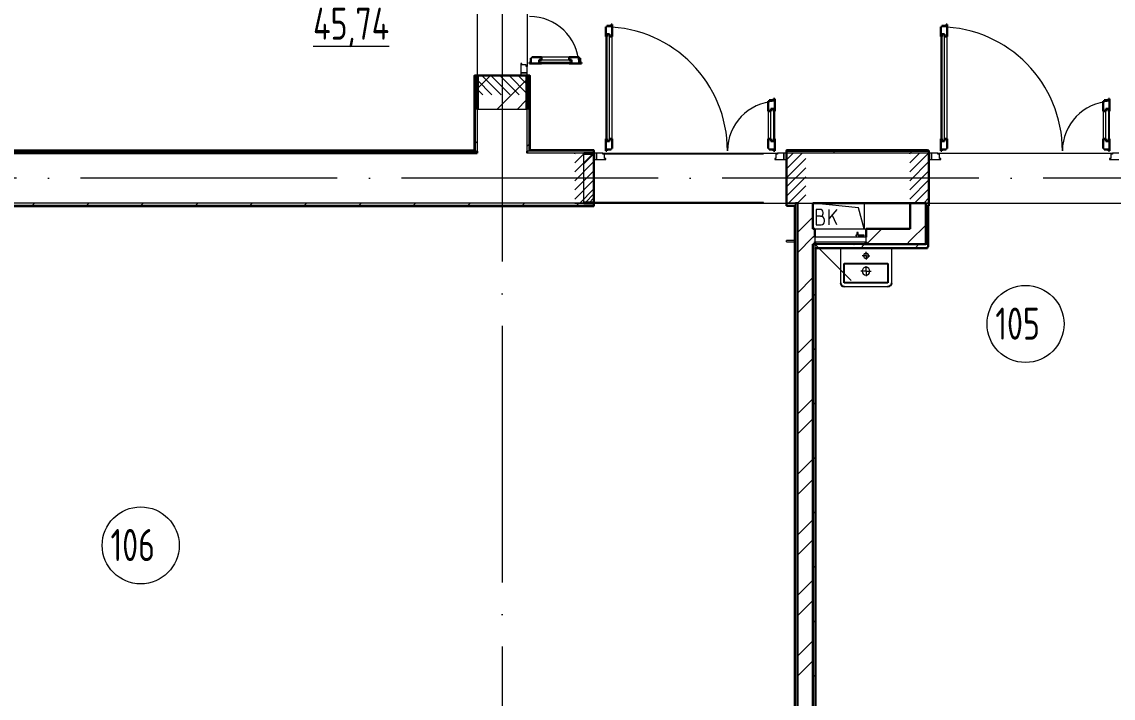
# Model space of a CAD drawing. Header units: millimetres. Extents: x -396912 to 182286, y -43638 to 41610.
# Drawn here: x -57349 to -48845, y -17129 to -11860 of the extents above; entities that cross this region are included whole.
import ezdxf

# ---------------------------------------------------------------- set-up
doc = ezdxf.new("R2010")
doc.units = ezdxf.units.MM
doc.linetypes.add('ADSK_Линия сетки', pattern=[25, 20, -2.5, 0, -2.5])
doc.linetypes.add('ADSK_Штриховая_ш2 п1_5', pattern=[4.5, 3, -1.5])
for name, color, linetype, lineweight in [('Двери', 252, 'Continuous', 9), ('Марки помещений', 252, 'Continuous', 20), ('Оборудование', 8, 'Continuous', 18), ('Ограждение', 252, 'Continuous', 9), ('Оси', 252, 'Continuous', 9), ('Перекрытие', 252, 'Continuous', 18), ('Стены внутренние', 7, 'Continuous', 18), ('Стены наружные', 7, 'Continuous', 18), ('Стены штриховка', 7, 'Continuous', 9)]:
    doc.layers.add(name, color=color, linetype=linetype, lineweight=lineweight)
doc.layers.add('Двери открывание', color=7, linetype='Continuous', lineweight=9, true_color=0xc0c0c0)
doc.layers.add('Узлы', color=7, linetype='Continuous')
doc.styles.add('GOST Common_3', font='', dxfattribs={"height": 3.5})
doc.styles.get('GOST Common_3').set_extended_font_data('GOST 2.304 type A')
pattern_1 = [(0, (-32121.8, 94), (0, 600), []), (90, (-32121.8, 94), (-600, 4e-14), [])]

# ---------------------------------------------------------------- blocks, each defined once
blk = doc.blocks.new('1 этаж')
at = {"layer": 'Двери', "lineweight": 18, "true_color": 0x636466}
h = blk.add_hatch(dxfattribs=at)
h.set_pattern_fill('FP_2', color=251, angle=-90, style=0, pattern_type=2)
h.set_pattern_definition([(315, (-59307.8, -12320.73), (35.3553, 35.3553), [])])
h.paths.add_polyline_path([(-59502.8, -13345.7), (-59112.8, -13345.7), (-59112.8, -13195.7), (-59502.8, -13195.7), (-59502.8, -13206.2)])
h.paths.add_polyline_path([(-59502.8, -11545.7), (-59502.8, -11695.7), (-59112.8, -11695.7), (-59112.8, -11545.7)])
h = blk.add_hatch(dxfattribs=at)
h.set_pattern_fill('FP_2', color=251, style=0, pattern_type=2)
h.set_pattern_definition([(45, (-57967.8, -13995.73), (-35.3553, 35.3553), [])])
h.paths.add_polyline_path([(-56942.8, -14190.7), (-56942.8, -13800.7), (-57092.8, -13800.7), (-57092.8, -14190.7), (-57082.3, -14190.7)])
h.paths.add_polyline_path([(-58742.8, -14190.7), (-58592.8, -14190.7), (-58592.8, -13800.7), (-58742.8, -13800.7)])
h = blk.add_hatch(dxfattribs=at)
h.set_pattern_fill('FP_2', color=251, style=0, pattern_type=2)
h.set_pattern_definition([(45, (-55357.803, -13995.73), (-35.3553, 35.3553), [])])
h.paths.add_polyline_path([(-54332.8, -14190.7), (-54332.8, -13800.7), (-54482.8, -13800.7), (-54482.8, -14190.7), (-54472.3, -14190.7)])
h.paths.add_polyline_path([(-56132.8, -14190.7), (-55982.8, -14190.7), (-55982.8, -13800.7), (-56132.8, -13800.7)])
at = {"layer": 'Ограждение', "true_color": 0x636466}
h = blk.add_hatch(dxfattribs=at)
h.set_pattern_fill('FP_25', color=251, style=0, pattern_type=2)
h.set_pattern_definition(pattern_1)
h.paths.add_polyline_path([(-59092.8, -13780.7), (-59087.8, -13775.7), (-59087.8, -13195.7), (-59092.8, -13195.7), (-59092.8, -13779.1)])
h = blk.add_hatch(dxfattribs=at)
h.set_pattern_fill('FP_25', color=251, style=0, pattern_type=2)
h.set_pattern_definition(pattern_1)
h.paths.add_polyline_path([(-56006, -13780.7), (-55992.8, -13780.7), (-55992.8, -13775.7), (-57092.8, -13775.7), (-57092.8, -13780.7), (-56723.6, -13780.7)])
at = {"color": 251, "lineweight": 18, "true_color": 0x636466}
for p, q in [((-56532.4, -14226.6), (-56887.8, -14190.7)), ((-56487.8, -14190.7), (-56487.8, -14390.7)), ((-56830.4, -14239), (-56860.4, -14239)), ((-56860.4, -14239), (-56860.4, -14359)), ((-56807.1, -14272.3), (-56807.1, -14262.3)), ((-56700.4, -14239), (-56760.4, -14310.5)), ((-56760.4, -14359), (-56760.4, -14239)), ((-56700.4, -14359), (-56736.4, -14281.8)), ((-56487.8, -14390.7), (-56532.4, -14226.6)), ((-56827.1, -14292.3), (-56860.4, -14292.3)), ((-56860.4, -14359), (-56823.8, -14359)), ((-56797.1, -14332.3), (-56797.1, -14322.3))]:
    blk.add_line(p, q, dxfattribs=at)
for centre, radius, start, end in [((-56830.4, -14262.3), 23.3, 0, 90), ((-56827.1, -14272.3), 20, 270, 0), ((-56827.1, -14322.3), 30, 0, 90), ((-56823.8, -14332.3), 26.7, 270, 0)]:
    blk.add_arc(centre, radius, start, end, dxfattribs=at)
at = {"layer": 'Двери', "color": 251, "lineweight": 30, "true_color": 0x636466}
for p, q in [((-58492.8, -12816.7), (-58500.8, -12816.7)), ((-58500.8, -12816.7), (-58500.8, -12892.7)), ((-58458.8, -12807.7), (-58492.8, -12807.7)), ((-58492.8, -12807.7), (-58492.8, -12816.7)), ((-58450.8, -12798.7), (-58458.8, -12798.7)), ((-58458.8, -12798.7), (-58458.8, -12807.7)), ((-58450.8, -12892.7), (-58450.8, -12798.7)), ((-55882.8, -12816.7), (-55890.8, -12816.7)), ((-55890.8, -12816.7), (-55890.8, -12892.7)), ((-55848.8, -12807.7), (-55882.8, -12807.7)), ((-55882.8, -12807.7), (-55882.8, -12816.7)), ((-55840.8, -12798.7), (-55848.8, -12798.7)), ((-55848.8, -12798.7), (-55848.8, -12807.7)), ((-55840.8, -12892.7), (-55840.8, -12798.7)), ((-58491.8, -12892.7), (-58500.8, -12892.7)), ((-58491.8, -12874.7), (-58491.8, -12892.7)), ((-58470.8, -12874.7), (-58491.8, -12874.7)), ((-58470.8, -12892.7), (-58470.8, -12874.7)), ((-58450.8, -12892.7), (-58470.8, -12892.7)), ((-55881.8, -12892.7), (-55890.8, -12892.7)), ((-55881.8, -12874.7), (-55881.8, -12892.7)), ((-55860.8, -12874.7), (-55881.8, -12874.7)), ((-55860.8, -12892.7), (-55860.8, -12874.7)), ((-55840.8, -12892.7), (-55860.8, -12892.7)), ((-59085.8, -13061.7), (-59085.8, -13095.7)), ((-59076.8, -13061.7), (-59085.8, -13061.7)), ((-59000.8, -13053.7), (-59076.8, -13053.7)), ((-59076.8, -13053.7), (-59076.8, -13061.7)), ((-59000.8, -13073.7), (-59018.8, -13073.7)), ((-59018.8, -13073.7), (-59018.8, -13094.7)), ((-59018.8, -13094.7), (-59000.8, -13094.7)), ((-59000.8, -13053.7), (-59000.8, -13073.7)), ((-59000.8, -13094.7), (-59000.8, -13103.7)), ((-58708.8, -13053.7), (-58784.8, -13053.7)), ((-58784.8, -13053.7), (-58784.8, -13073.7)), ((-58784.8, -13073.7), (-58766.8, -13073.7)), ((-58784.8, -13094.7), (-58784.8, -13103.7)), ((-58766.8, -13094.7), (-58784.8, -13094.7)), ((-58766.8, -13073.7), (-58766.8, -13094.7)), ((-58708.8, -13061.7), (-58708.8, -13053.7)), ((-58699.8, -13061.7), (-58708.8, -13061.7)), ((-58699.8, -13095.7), (-58699.8, -13061.7)), ((-59085.8, -13095.7), (-59094.8, -13095.7)), ((-59094.8, -13095.7), (-59094.8, -13103.7)), ((-59094.8, -13103.7), (-59000.8, -13103.7)), ((-58784.8, -13103.7), (-58690.8, -13103.7)), ((-58690.8, -13095.7), (-58699.8, -13095.7)), ((-58690.8, -13103.7), (-58690.8, -13095.7)), ((-57226.8, -13396.7), (-57234.8, -13396.7)), ((-57234.8, -13396.7), (-57234.8, -13472.7)), ((-57192.8, -13387.7), (-57226.8, -13387.7)), ((-57226.8, -13387.7), (-57226.8, -13396.7)), ((-57184.8, -13378.7), (-57192.8, -13378.7)), ((-57192.8, -13378.7), (-57192.8, -13387.7)), ((-57184.8, -13472.7), (-57184.8, -13378.7)), ((-54616.8, -13396.7), (-54624.8, -13396.7)), ((-54624.8, -13396.7), (-54624.8, -13472.7)), ((-54582.8, -13387.7), (-54616.8, -13387.7)), ((-54616.8, -13387.7), (-54616.8, -13396.7)), ((-54574.8, -13378.7), (-54582.8, -13378.7)), ((-54582.8, -13378.7), (-54582.8, -13387.7)), ((-54574.8, -13472.7), (-54574.8, -13378.7)), ((-57234.8, -13472.7), (-57214.8, -13472.7)), ((-57214.8, -13472.7), (-57214.8, -13454.7)), ((-57214.8, -13454.7), (-57193.8, -13454.7)), ((-57193.8, -13454.7), (-57193.8, -13472.7)), ((-57193.8, -13472.7), (-57184.8, -13472.7)), ((-54624.8, -13472.7), (-54604.8, -13472.7)), ((-54604.8, -13472.7), (-54604.8, -13454.7)), ((-54604.8, -13454.7), (-54583.8, -13454.7)), ((-54583.8, -13454.7), (-54583.8, -13472.7)), ((-54583.8, -13472.7), (-54574.8, -13472.7)), ((-58500.8, -13688.7), (-58500.8, -13782.7)), ((-58491.8, -13688.7), (-58500.8, -13688.7)), ((-58491.8, -13706.7), (-58491.8, -13688.7)), ((-58470.8, -13688.7), (-58470.8, -13706.7)), ((-58450.8, -13688.7), (-58470.8, -13688.7)), ((-58450.8, -13764.7), (-58450.8, -13688.7)), ((-57234.8, -13688.7), (-57234.8, -13764.7)), ((-57234.8, -13688.7), (-57214.8, -13688.7)), ((-57214.8, -13688.7), (-57214.8, -13706.7)), ((-57193.8, -13688.7), (-57184.8, -13688.7)), ((-57193.8, -13706.7), (-57193.8, -13688.7)), ((-57184.8, -13782.7), (-57184.8, -13688.7)), ((-55890.8, -13688.7), (-55890.8, -13782.7)), ((-55881.8, -13688.7), (-55890.8, -13688.7)), ((-55881.8, -13706.7), (-55881.8, -13688.7)), ((-55860.8, -13688.7), (-55860.8, -13706.7)), ((-55840.8, -13688.7), (-55860.8, -13688.7)), ((-55840.8, -13764.7), (-55840.8, -13688.7)), ((-54624.8, -13688.7), (-54624.8, -13764.7)), ((-54624.8, -13688.7), (-54604.8, -13688.7)), ((-54604.8, -13688.7), (-54604.8, -13706.7)), ((-54583.8, -13688.7), (-54574.8, -13688.7)), ((-54583.8, -13706.7), (-54583.8, -13688.7)), ((-54574.8, -13782.7), (-54574.8, -13688.7)), ((-58492.8, -13782.7), (-58492.8, -13773.7)), ((-58492.8, -13773.7), (-58458.8, -13773.7)), ((-58470.8, -13706.7), (-58491.8, -13706.7)), ((-58458.8, -13773.7), (-58458.8, -13764.7)), ((-58458.8, -13764.7), (-58450.8, -13764.7)), ((-57234.8, -13764.7), (-57226.8, -13764.7)), ((-57226.8, -13764.7), (-57226.8, -13773.7)), ((-57226.8, -13773.7), (-57192.8, -13773.7)), ((-57214.8, -13706.7), (-57193.8, -13706.7)), ((-57192.8, -13773.7), (-57192.8, -13782.7)), ((-55882.8, -13782.7), (-55882.8, -13773.7)), ((-55882.8, -13773.7), (-55848.8, -13773.7)), ((-55860.8, -13706.7), (-55881.8, -13706.7)), ((-55848.8, -13773.7), (-55848.8, -13764.7)), ((-55848.8, -13764.7), (-55840.8, -13764.7)), ((-54624.8, -13764.7), (-54616.8, -13764.7)), ((-54616.8, -13764.7), (-54616.8, -13773.7)), ((-54616.8, -13773.7), (-54582.8, -13773.7)), ((-54604.8, -13706.7), (-54583.8, -13706.7)), ((-54582.8, -13773.7), (-54582.8, -13782.7)), ((-58500.8, -13782.7), (-58492.8, -13782.7)), ((-57192.8, -13782.7), (-57184.8, -13782.7)), ((-55890.8, -13782.7), (-55882.8, -13782.7)), ((-54582.8, -13782.7), (-54574.8, -13782.7))]:
    blk.add_line(p, q, dxfattribs=at)
at = {"layer": 'Двери', "color": 251, "true_color": 0x636466}
for p, q in [((-58500.8, -12892.7), (-58500.8, -13688.7)), ((-58491.8, -12874.7), (-58491.8, -13706.7)), ((-58470.8, -12874.7), (-58491.8, -12874.7)), ((-58470.8, -13706.7), (-58470.8, -12874.7)), ((-58450.8, -13688.7), (-58450.8, -12892.7)), ((-55890.8, -12892.7), (-55890.8, -13688.7)), ((-55881.8, -12874.7), (-55881.8, -13706.7)), ((-55860.8, -12874.7), (-55881.8, -12874.7)), ((-55860.8, -13706.7), (-55860.8, -12874.7)), ((-55840.8, -13688.7), (-55840.8, -12892.7)), ((-59018.8, -13073.7), (-58766.8, -13073.7)), ((-59018.8, -13094.7), (-59018.8, -13073.7)), ((-58766.8, -13094.7), (-59018.8, -13094.7)), ((-58784.8, -13053.7), (-59000.8, -13053.7)), ((-58766.8, -13073.7), (-58766.8, -13094.7)), ((-59154.8, -13103.7), (-59162.8, -13103.7)), ((-59162.8, -13103.7), (-59162.8, -13175.7)), ((-59112.8, -13175.7), (-59162.8, -13175.7)), ((-59162.8, -13175.7), (-59162.8, -13195.7)), ((-59162.8, -13175.7), (-59112.8, -13175.7)), ((-59154.8, -13112.7), (-59154.8, -13103.7)), ((-59120.8, -13112.7), (-59154.8, -13112.7)), ((-59120.8, -13126.7), (-59120.8, -13112.7)), ((-59112.8, -13126.7), (-59120.8, -13126.7)), ((-59112.8, -13175.7), (-59112.8, -13126.7)), ((-59112.8, -13195.7), (-59112.8, -13175.7)), ((-59000.8, -13103.7), (-58784.8, -13103.7)), ((-59162.8, -13195.7), (-59112.8, -13195.7)), ((-57234.8, -13472.7), (-57234.8, -13688.7)), ((-57214.8, -13706.7), (-57214.8, -13454.7)), ((-57214.8, -13454.7), (-57193.8, -13454.7)), ((-57193.8, -13454.7), (-57193.8, -13706.7)), ((-57184.8, -13688.7), (-57184.8, -13472.7)), ((-54624.8, -13472.7), (-54624.8, -13688.7)), ((-54604.8, -13706.7), (-54604.8, -13454.7)), ((-54604.8, -13454.7), (-54583.8, -13454.7)), ((-54583.8, -13454.7), (-54583.8, -13706.7)), ((-54574.8, -13688.7), (-54574.8, -13472.7)), ((-58491.8, -13706.7), (-58470.8, -13706.7)), ((-57193.8, -13706.7), (-57214.8, -13706.7)), ((-55881.8, -13706.7), (-55860.8, -13706.7)), ((-54583.8, -13706.7), (-54604.8, -13706.7)), ((-58592.8, -13800.7), (-58592.8, -13850.7)), ((-58572.8, -13800.7), (-58592.8, -13800.7)), ((-58592.8, -13850.7), (-58572.8, -13850.7)), ((-58572.8, -13850.7), (-58572.8, -13800.7)), ((-58523.8, -13800.7), (-58572.8, -13800.7)), ((-58572.8, -13800.7), (-58572.8, -13850.7)), ((-58572.8, -13850.7), (-58500.8, -13850.7)), ((-58523.8, -13808.7), (-58523.8, -13800.7)), ((-58509.8, -13808.7), (-58523.8, -13808.7)), ((-58509.8, -13842.7), (-58509.8, -13808.7)), ((-58500.8, -13842.7), (-58509.8, -13842.7)), ((-58500.8, -13850.7), (-58500.8, -13842.7)), ((-57175.8, -13842.7), (-57184.8, -13842.7)), ((-57184.8, -13842.7), (-57184.8, -13850.7)), ((-57184.8, -13850.7), (-57112.8, -13850.7)), ((-57161.8, -13808.7), (-57175.8, -13808.7)), ((-57175.8, -13808.7), (-57175.8, -13842.7)), ((-57161.8, -13800.7), (-57161.8, -13808.7)), ((-57112.8, -13800.7), (-57161.8, -13800.7)), ((-57092.8, -13800.7), (-57112.8, -13800.7)), ((-57112.8, -13800.7), (-57112.8, -13850.7)), ((-57112.8, -13850.7), (-57112.8, -13800.7)), ((-57112.8, -13850.7), (-57092.8, -13850.7)), ((-57092.8, -13850.7), (-57092.8, -13800.7)), ((-55982.8, -13800.7), (-55982.8, -13850.7)), ((-55962.8, -13800.7), (-55982.8, -13800.7)), ((-55982.8, -13850.7), (-55962.8, -13850.7)), ((-55962.8, -13850.7), (-55962.8, -13800.7)), ((-55913.8, -13800.7), (-55962.8, -13800.7)), ((-55962.8, -13800.7), (-55962.8, -13850.7)), ((-55962.8, -13850.7), (-55890.8, -13850.7)), ((-55913.8, -13808.7), (-55913.8, -13800.7)), ((-55899.8, -13808.7), (-55913.8, -13808.7)), ((-55899.8, -13842.7), (-55899.8, -13808.7)), ((-55890.8, -13842.7), (-55899.8, -13842.7)), ((-55890.8, -13850.7), (-55890.8, -13842.7)), ((-54565.8, -13842.7), (-54574.8, -13842.7)), ((-54574.8, -13842.7), (-54574.8, -13850.7)), ((-54574.8, -13850.7), (-54502.8, -13850.7)), ((-54551.8, -13808.7), (-54565.8, -13808.7)), ((-54565.8, -13808.7), (-54565.8, -13842.7)), ((-54551.8, -13800.7), (-54551.8, -13808.7)), ((-54502.8, -13800.7), (-54551.8, -13800.7))]:
    blk.add_line(p, q, dxfattribs=at)
at = {"layer": 'Двери', "color": 251, "linetype": 'ADSK_Штриховая_ш2 п1_5', "true_color": 0x636466}
for p, q in [((-59112.8, -13195.7), (-59502.8, -13195.7)), ((-59502.8, -13195.7), (-59502.8, -13345.7)), ((-59112.8, -13345.7), (-59112.8, -13195.7)), ((-58592.8, -13800.7), (-58742.8, -13800.7)), ((-58592.8, -14190.7), (-58592.8, -13800.7)), ((-56942.8, -13800.7), (-57092.8, -13800.7)), ((-57092.8, -13800.7), (-57092.8, -14190.7)), ((-55982.8, -13800.7), (-56132.8, -13800.7)), ((-55982.8, -14190.7), (-55982.8, -13800.7)), ((-58742.8, -14190.7), (-58592.8, -14190.7)), ((-57092.8, -14190.7), (-56942.8, -14190.7)), ((-56132.8, -14190.7), (-55982.8, -14190.7))]:
    blk.add_line(p, q, dxfattribs=at)
at = {"layer": 'Двери открывание', "color": 251, "true_color": 0x636466}
for centre, radius, start, end in [((-59094.8, -13121.7), 386, 2.67279, 90), ((-58518.8, -13782.7), 966, 0, 88.93231), ((-55908.8, -13782.7), 966, 0, 88.93231), ((-57166.8, -13782.7), 386, 92.67279, 180), ((-54556.8, -13782.7), 386, 92.67279, 180)]:
    blk.add_arc(centre, radius, start, end, dxfattribs=at)
at = {"layer": 'Марки помещений', "color": 251, "true_color": 0x636466}
for centre in [(-55230.4, -15131.9), (-62124.5, -16857.2)]:
    blk.add_circle(centre, 300, dxfattribs=at)
at = {"layer": 'Оборудование', "color": 251, "true_color": 0x636466}
for p, q in [((-56872.8, -14455.7), (-56872.8, -14492.1)), ((-56472.8, -14455.7), (-56872.8, -14455.7)), ((-56544.1, -14440.4), (-56552.4, -14440.4)), ((-56552.4, -14440.4), (-56552.4, -14445.4)), ((-56552.4, -14445.4), (-56544.1, -14445.4)), ((-56549, -14439.8), (-56549, -14455.7)), ((-56529.7, -14439.8), (-56549, -14439.8)), ((-56545.4, -14437.9), (-56547.4, -14439.8)), ((-56545.4, -14420.4), (-56545.4, -14437.9)), ((-56533.2, -14420.4), (-56545.4, -14420.4)), ((-56533.2, -14437.9), (-56545.4, -14437.9)), ((-56488.7, -14440.4), (-56534.5, -14440.4)), ((-56534.5, -14445.4), (-56488.7, -14445.4)), ((-56533.2, -14437.9), (-56533.2, -14420.4)), ((-56531.2, -14439.8), (-56533.2, -14437.9)), ((-56529.7, -14455.7), (-56529.7, -14439.8)), ((-56488.7, -14445.4), (-56488.7, -14440.4)), ((-56472.8, -14492.1), (-56472.8, -14455.7)), ((-56872.8, -14510.7), (-56590, -14793.6)), ((-56871.9, -14493), (-56473.7, -14493)), ((-56865.8, -14493), (-56865.8, -14502.8)), ((-56864.8, -14503.7), (-56480.8, -14503.7)), ((-56853.8, -14505.3), (-56853.8, -14510.7)), ((-56853.8, -14510.7), (-56491.8, -14510.7)), ((-56569.3, -14510.7), (-56569.3, -14512.7)), ((-56569.3, -14512.7), (-56565.3, -14512.7)), ((-56504.8, -14512.7), (-56565.3, -14512.7)), ((-56504.8, -14512.7), (-56500.8, -14512.7)), ((-56500.8, -14512.7), (-56500.8, -14510.7)), ((-56491.8, -14510.7), (-56491.8, -14505.3)), ((-56479.8, -14502.8), (-56479.8, -14493))]:
    blk.add_line(p, q, dxfattribs=at)
for points, knots in [([(-56872.8, -14492.1), (-56872.8, -14492.2), (-56872.8, -14492.4), (-56872.7, -14492.6), (-56872.5, -14492.8), (-56872.4, -14492.9), (-56872.2, -14493), (-56872.1, -14493), (-56872, -14493), (-56871.9, -14493)], [-1, -1, -1, -1, -0.833333, -0.666667, -0.5, -0.333333, -0.25, -0.166667, 0, 0, 0, 0]), ([(-56865.8, -14502.8), (-56865.8, -14502.9), (-56865.8, -14503), (-56865.7, -14503.2), (-56865.6, -14503.4), (-56865.4, -14503.5), (-56865.3, -14503.6), (-56865.2, -14503.7), (-56865.1, -14503.7), (-56864.9, -14503.7), (-56864.8, -14503.7)], [-1, -1, -1, -1, -0.833333, -0.666667, -0.541667, -0.416667, -0.333333, -0.25, -0.166667, 0, 0, 0, 0]), ([(-56855.3, -14503.7), (-56855.2, -14503.7), (-56855, -14503.8), (-56854.7, -14503.8), (-56854.6, -14503.9), (-56854.4, -14504), (-56854.2, -14504.2), (-56854.1, -14504.3), (-56854, -14504.5), (-56853.9, -14504.7), (-56853.8, -14504.9), (-56853.8, -14505.1), (-56853.8, -14505.3)], [-1, -1, -1, -1, -0.833333, -0.75, -0.666667, -0.583333, -0.5, -0.416667, -0.333333, -0.25, -0.166667, 0, 0, 0, 0]), ([(-56491.8, -14505.3), (-56491.8, -14505.1), (-56491.8, -14504.9), (-56491.7, -14504.7), (-56491.6, -14504.5), (-56491.5, -14504.3), (-56491.4, -14504.2), (-56491.2, -14504), (-56491, -14503.9), (-56490.9, -14503.8), (-56490.6, -14503.8), (-56490.4, -14503.7), (-56490.3, -14503.7)], [0, 0, 0, 0, 0.166667, 0.25, 0.333333, 0.416667, 0.5, 0.583333, 0.666667, 0.75, 0.833333, 1, 1, 1, 1]), ([(-56480.8, -14503.7), (-56480.7, -14503.7), (-56480.5, -14503.7), (-56480.4, -14503.7), (-56480.3, -14503.6), (-56480.2, -14503.5), (-56480, -14503.4), (-56479.9, -14503.2), (-56479.8, -14503), (-56479.8, -14502.9), (-56479.8, -14502.8)], [0, 0, 0, 0, 0.166667, 0.25, 0.333333, 0.416667, 0.541667, 0.666667, 0.833333, 1, 1, 1, 1]), ([(-56473.7, -14493), (-56473.6, -14493), (-56473.5, -14493), (-56473.4, -14493), (-56473.2, -14492.9), (-56473.1, -14492.8), (-56472.9, -14492.6), (-56472.8, -14492.4), (-56472.8, -14492.2), (-56472.8, -14492.1)], [0, 0, 0, 0, 0.166667, 0.25, 0.333333, 0.5, 0.666667, 0.833333, 1, 1, 1, 1])]:
    blk.add_open_spline(points, degree=3, knots=knots, dxfattribs=at)
at = {"layer": 'Ограждение', "color": 251, "true_color": 0x636466}
for p, q in [((-59527.8, -13195.7), (-59522.8, -13195.7)), ((-59527.8, -13195.7), (-59527.8, -13775.7)), ((-59092.8, -13195.7), (-59087.8, -13195.7)), ((-59087.8, -13775.7), (-59087.8, -13195.7)), ((-65257.8, -13775.7), (-59527.8, -13775.7)), ((-59522.8, -13780.7), (-59527.8, -13775.7)), ((-59087.8, -13775.7), (-59092.8, -13780.7)), ((-58592.8, -13775.7), (-59087.8, -13775.7)), ((-58592.8, -13775.7), (-58592.8, -13780.7)), ((-57092.8, -13780.7), (-57092.8, -13775.7)), ((-55992.8, -13775.7), (-57092.8, -13775.7)), ((-55992.8, -13775.7), (-55992.8, -13780.7)), ((-64014.8, -14215.7), (-58592.8, -14215.7)), ((-58592.8, -14210.7), (-58592.8, -14215.7)), ((-55982.8, -14510.7), (-55982.8, -14210.7)), ((-57092.8, -14490.7), (-57092.8, -14480.7)), ((-57027.8, -14480.7), (-57092.8, -14480.7)), ((-57092.8, -14490.7), (-57032.8, -14490.7)), ((-57027.8, -14485.7), (-57032.8, -14490.7)), ((-57032.8, -14490.7), (-57032.8, -19960.8)), ((-55982.8, -14510.7), (-55987.8, -14510.7)), ((-56867.8, -14775.7), (-56862.8, -14775.7)), ((-56862.8, -19960.8), (-56862.8, -14775.7))]:
    blk.add_line(p, q, dxfattribs=at)
at = {"layer": 'Оси', "color": 251, "linetype": 'ADSK_Линия сетки', "ltscale": 100, "true_color": 0x636466}
for p, q in [((-59307.8, -2645.7), (-59307.8, -33771.9)), ((4409.5, -13995.7), (-72530.1, -13995.7))]:
    blk.add_line(p, q, dxfattribs=at)
at = {"layer": 'Перекрытие', "color": 251, "ltscale": 100, "true_color": 0x636466}
for p, q in [((-58523.8, -13800.7), (-57161.8, -13800.7)), ((-56487.8, -14190.7), (-56487.8, -14390.7))]:
    blk.add_line(p, q, dxfattribs=at)
at = {"layer": 'Стены внутренние', "color": 251, "true_color": 0x636466}
for p, q in [((-59502.8, -10670.7), (-59502.8, -13785.7)), ((-59112.8, -11764.7), (-59112.8, -13126.7)), ((-59117.8, -13460.7), (-59497.8, -13460.7)), ((-59112.8, -13785.7), (-59112.8, -13460.7)), ((-58672.8, -13800.7), (-59112.8, -13800.7)), ((-58672.8, -14185.7), (-58672.8, -13805.7)), ((-57272.8, -13805.7), (-57272.8, -13800.7)), ((-55982.8, -13800.7), (-57092.8, -13800.7)), ((-55913.8, -13800.7), (-54551.8, -13800.7)), ((-58592.8, -14190.7), (-57022.8, -14190.7)), ((-57272.8, -14190.7), (-57272.8, -14185.7)), ((-57007.8, -14190.7), (-56887.8, -14190.7)), ((-55982.8, -14190.7), (-54482.8, -14190.7))]:
    blk.add_line(p, q, dxfattribs=at)
at = {"layer": 'Стены внутренние', "color": 251, "lineweight": 30, "true_color": 0x636466}
for p, q in [((-59497.8, -13460.7), (-59502.8, -13460.7)), ((-59112.8, -13460.7), (-59117.8, -13460.7)), ((-59502.8, -13785.7), (-59502.8, -13800.7)), ((-59112.8, -13800.7), (-59112.8, -13785.7)), ((-58672.8, -13805.7), (-58672.8, -13800.7)), ((-57092.8, -13800.7), (-57092.8, -14190.7)), ((-55982.8, -14190.7), (-55982.8, -13800.7)), ((-58672.8, -14190.7), (-58672.8, -14185.7)), ((-57022.8, -14190.7), (-57007.8, -14190.7)), ((-56887.8, -14190.7), (-56127.8, -14190.7))]:
    blk.add_line(p, q, dxfattribs=at)
at = {"layer": 'Стены наружные', "color": 251, "lineweight": 30, "true_color": 0x636466}
for p, q in [((-59502.8, -13195.7), (-59522.8, -13195.7)), ((-59522.8, -13195.7), (-59522.8, -13780.7)), ((-59502.8, -13460.7), (-59502.8, -13195.7)), ((-59117.8, -13195.7), (-59497.8, -13195.7)), ((-59497.8, -13195.7), (-59497.8, -13460.7)), ((-59117.8, -13460.7), (-59117.8, -13195.7)), ((-59092.8, -13195.7), (-59112.8, -13195.7)), ((-59112.8, -13195.7), (-59112.8, -13460.7)), ((-59092.8, -13780.7), (-59092.8, -13195.7)), ((-65357.8, -13800.7), (-59502.8, -13800.7)), ((-59517.8, -13785.7), (-65277.8, -13785.7)), ((-59522.8, -13780.7), (-65272.8, -13780.7)), ((-59517.8, -13780.7), (-59517.8, -13785.7)), ((-59097.8, -13785.7), (-59097.8, -13780.7)), ((-58592.8, -13780.7), (-59092.8, -13780.7)), ((-58672.8, -13800.7), (-58592.8, -13800.7)), ((-58592.8, -13805.7), (-58672.8, -13805.7)), ((-58592.8, -13800.7), (-58592.8, -13780.7)), ((-58592.8, -14185.7), (-58592.8, -13805.7)), ((-55982.8, -13780.7), (-57092.8, -13780.7)), ((-57092.8, -13780.7), (-57092.8, -13800.7)), ((-55982.8, -13800.7), (-55982.8, -13780.7)), ((-58672.8, -14185.7), (-58592.8, -14185.7)), ((-58592.8, -14190.7), (-58672.8, -14190.7)), ((-58592.8, -14210.7), (-58592.8, -14190.7)), ((-57092.8, -14190.7), (-57092.8, -14210.7)), ((-57007.8, -14190.7), (-57022.8, -14190.7)), ((-57007.8, -14190.7), (-57007.8, -19970.7)), ((-56887.8, -14390.7), (-56887.8, -14190.7)), ((-56127.8, -14190.7), (-56127.8, -14390.7)), ((-56007.8, -14190.7), (-56127.8, -14190.7)), ((-56007.8, -14510.7), (-56007.8, -14190.7)), ((-55982.8, -14210.7), (-55982.8, -14190.7)), ((-64014.8, -14210.7), (-58592.8, -14210.7)), ((-57092.8, -14210.7), (-57027.8, -14210.7)), ((-57027.8, -14205.7), (-57022.8, -14205.7)), ((-57027.8, -14210.7), (-57027.8, -19960.7)), ((-55992.8, -14205.7), (-55992.8, -14210.7)), ((-55987.8, -14210.7), (-55982.8, -14210.7)), ((-55987.8, -14530.7), (-55987.8, -14210.7)), ((-56872.8, -14390.7), (-56887.8, -14390.7)), ((-56872.8, -14455.7), (-56872.8, -14390.7)), ((-56127.8, -14390.7), (-56472.8, -14390.7)), ((-56472.8, -14390.7), (-56472.8, -14455.7)), ((-56887.8, -19970.7), (-56887.8, -14510.7)), ((-56853.8, -14510.7), (-56887.8, -14510.7)), ((-56872.8, -14510.7), (-56872.8, -14492.4)), ((-56867.8, -19960.7), (-56867.8, -14540.7)), ((-56867.8, -14540.7), (-55992.8, -14540.7)), ((-56007.8, -14510.7), (-56491.8, -14510.7)), ((-56472.8, -14492.4), (-56472.8, -14510.7)), ((-55992.8, -14530.7), (-55987.8, -14530.7)), ((-55992.8, -14540.7), (-55992.8, -14530.7))]:
    blk.add_line(p, q, dxfattribs=at)
at = {"layer": 'Стены наружные', "color": 251, "linetype": 'Continuous', "lineweight": 9, "true_color": 0x636466}
for p, q in [((-59522.8, -13235.6), (-59517.8, -13230.6)), ((-59497.8, -13295.2), (-59398.3, -13195.7)), ((-59349, -13460.7), (-59117.8, -13229.5)), ((-59097.8, -13234.8), (-59092.8, -13229.8)), ((-59522.8, -13306.3), (-59517.8, -13301.3)), ((-59517.8, -13301.3), (-59502.8, -13286.3)), ((-59112.8, -13320.5), (-59097.8, -13305.5)), ((-59097.8, -13305.5), (-59092.8, -13300.5)), ((-59522.8, -13377), (-59517.8, -13372)), ((-59191.8, -13460.7), (-59117.8, -13386.7)), ((-59097.8, -13376.2), (-59092.8, -13371.2)), ((-59522.8, -13447.7), (-59517.8, -13442.7)), ((-59522.8, -13518.4), (-59517.8, -13513.4)), ((-59097.8, -13446.9), (-59092.8, -13441.9)), ((-59097.8, -13517.7), (-59092.8, -13512.7)), ((-59522.8, -13589.1), (-59517.8, -13584.1)), ((-59097.8, -13588.4), (-59092.8, -13583.4)), ((-59522.8, -13659.8), (-59517.8, -13654.8)), ((-59097.8, -13659.1), (-59092.8, -13654.1)), ((-59522.8, -13730.5), (-59517.8, -13725.5)), ((-59517.8, -13725.5), (-59502.8, -13710.5)), ((-59112.8, -13744.8), (-59097.8, -13729.8)), ((-59097.8, -13729.8), (-59092.8, -13724.8)), ((-63042.8, -13785.7), (-63037.8, -13780.7)), ((-62972.1, -13785.7), (-62967.1, -13780.7)), ((-62901.4, -13785.7), (-62896.4, -13780.7)), ((-62830.7, -13785.7), (-62825.7, -13780.7)), ((-62760, -13785.7), (-62755, -13780.7)), ((-62721.8, -13800.7), (-62721.8, -13785.7)), ((-62689.3, -13785.7), (-62684.3, -13780.7)), ((-62618.6, -13785.7), (-62613.6, -13780.7)), ((-62547.9, -13785.7), (-62542.9, -13780.7)), ((-62477.1, -13785.7), (-62472.1, -13780.7)), ((-62406.4, -13785.7), (-62401.4, -13780.7)), ((-62335.7, -13785.7), (-62330.7, -13780.7)), ((-62265, -13785.7), (-62260, -13780.7)), ((-62194.3, -13785.7), (-62189.3, -13780.7)), ((-62123.6, -13785.7), (-62118.6, -13780.7)), ((-62121.8, -13800.7), (-62121.8, -13785.7)), ((-62052.9, -13785.7), (-62047.9, -13780.7)), ((-61982.2, -13785.7), (-61977.2, -13780.7)), ((-61911.5, -13785.7), (-61906.5, -13780.7)), ((-61840.7, -13785.7), (-61835.7, -13780.7)), ((-61770, -13785.7), (-61765, -13780.7)), ((-61699.3, -13785.7), (-61694.3, -13780.7)), ((-61628.6, -13785.7), (-61623.6, -13780.7)), ((-61557.9, -13785.7), (-61552.9, -13780.7)), ((-61521.8, -13800.7), (-61521.8, -13785.7)), ((-61487.2, -13785.7), (-61482.2, -13780.7)), ((-61416.5, -13785.7), (-61411.5, -13780.7)), ((-61345.8, -13785.7), (-61340.8, -13780.7)), ((-61275.1, -13785.7), (-61270.1, -13780.7)), ((-61204.4, -13785.7), (-61199.4, -13780.7)), ((-61133.6, -13785.7), (-61128.6, -13780.7)), ((-61062.9, -13785.7), (-61057.9, -13780.7)), ((-60992.2, -13785.7), (-60987.2, -13780.7)), ((-60921.8, -13800.7), (-60921.8, -13785.7)), ((-60921.5, -13785.7), (-60916.5, -13780.7)), ((-60850.8, -13785.7), (-60845.8, -13780.7)), ((-60780.1, -13785.7), (-60775.1, -13780.7)), ((-60709.4, -13785.7), (-60704.4, -13780.7)), ((-60638.7, -13785.7), (-60633.7, -13780.7)), ((-60568, -13785.7), (-60563, -13780.7)), ((-60497.2, -13785.7), (-60492.2, -13780.7)), ((-60426.5, -13785.7), (-60421.5, -13780.7)), ((-60355.8, -13785.7), (-60350.8, -13780.7)), ((-60321.8, -13800.7), (-60321.8, -13785.7)), ((-60285.1, -13785.7), (-60280.1, -13780.7)), ((-60214.4, -13785.7), (-60209.4, -13780.7)), ((-60143.7, -13785.7), (-60138.7, -13780.7)), ((-60073, -13785.7), (-60068, -13780.7)), ((-60002.3, -13785.7), (-59997.3, -13780.7)), ((-59931.6, -13785.7), (-59926.6, -13780.7)), ((-59860.8, -13785.7), (-59855.8, -13780.7)), ((-59790.1, -13785.7), (-59785.1, -13780.7)), ((-59721.8, -13800.7), (-59721.8, -13785.7)), ((-59719.4, -13785.7), (-59714.4, -13780.7)), ((-59648.7, -13785.7), (-59643.7, -13780.7)), ((-59578, -13785.7), (-59573, -13780.7)), ((-59083, -13785.7), (-59078, -13780.7)), ((-59012.3, -13785.7), (-59007.3, -13780.7)), ((-58941.6, -13785.7), (-58936.6, -13780.7)), ((-58870.9, -13785.7), (-58865.9, -13780.7)), ((-58800.2, -13785.7), (-58795.2, -13780.7)), ((-58729.5, -13785.7), (-58724.5, -13780.7)), ((-58672.8, -13884.6), (-58593.9, -13805.7)), ((-58658.8, -13785.7), (-58653.8, -13780.7)), ((-57032.4, -13785.7), (-57027.4, -13780.7)), ((-56961.7, -13785.7), (-56956.7, -13780.7)), ((-56891, -13785.7), (-56886, -13780.7)), ((-56820.3, -13785.7), (-56815.3, -13780.7)), ((-56749.6, -13785.7), (-56744.6, -13780.7)), ((-56721.8, -13800.7), (-56721.8, -13785.7)), ((-56678.9, -13785.7), (-56673.9, -13780.7)), ((-56608.2, -13785.7), (-56603.2, -13780.7)), ((-56537.4, -13785.7), (-56532.4, -13780.7)), ((-56466.7, -13785.7), (-56461.7, -13780.7)), ((-56396, -13785.7), (-56391, -13780.7)), ((-56325.3, -13785.7), (-56320.3, -13780.7)), ((-56254.6, -13785.7), (-56249.6, -13780.7)), ((-56183.9, -13785.7), (-56178.9, -13780.7)), ((-56121.8, -13800.7), (-56121.8, -13785.7)), ((-56113.2, -13785.7), (-56108.2, -13780.7)), ((-56042.5, -13785.7), (-56037.5, -13780.7)), ((-62967.9, -14205.7), (-62952.9, -14190.7)), ((-62543.6, -14205.7), (-62528.6, -14190.7)), ((-62119.3, -14205.7), (-62104.3, -14190.7)), ((-61695.1, -14205.7), (-61680.1, -14190.7)), ((-61270.8, -14205.7), (-61255.8, -14190.7)), ((-60846.5, -14205.7), (-60831.5, -14190.7)), ((-60422.3, -14205.7), (-60407.3, -14190.7)), ((-59998, -14205.7), (-59983, -14190.7)), ((-59573.7, -14205.7), (-59558.7, -14190.7)), ((-59149.5, -14205.7), (-59134.5, -14190.7)), ((-58725.2, -14205.7), (-58710.2, -14190.7)), ((-58659.6, -14185.7), (-58592.8, -14118.9)), ((-57028.2, -14205.7), (-57022.8, -14200.4)), ((-63043.6, -14210.7), (-63038.6, -14205.7)), ((-62972.9, -14210.7), (-62967.9, -14205.7)), ((-62902.1, -14210.7), (-62897.1, -14205.7)), ((-62831.4, -14210.7), (-62826.4, -14205.7)), ((-62760.7, -14210.7), (-62755.7, -14205.7)), ((-62690, -14210.7), (-62685, -14205.7)), ((-62619.3, -14210.7), (-62614.3, -14205.7)), ((-62548.6, -14210.7), (-62543.6, -14205.7)), ((-62477.9, -14210.7), (-62472.9, -14205.7)), ((-62407.2, -14210.7), (-62402.2, -14205.7)), ((-62336.5, -14210.7), (-62331.5, -14205.7)), ((-62265.7, -14210.7), (-62260.7, -14205.7)), ((-62195, -14210.7), (-62190, -14205.7)), ((-62124.3, -14210.7), (-62119.3, -14205.7)), ((-62053.6, -14210.7), (-62048.6, -14205.7)), ((-61982.9, -14210.7), (-61977.9, -14205.7)), ((-61912.2, -14210.7), (-61907.2, -14205.7)), ((-61841.5, -14210.7), (-61836.5, -14205.7)), ((-61770.8, -14210.7), (-61765.8, -14205.7)), ((-61700.1, -14210.7), (-61695.1, -14205.7)), ((-61629.4, -14210.7), (-61624.4, -14205.7)), ((-61558.6, -14210.7), (-61553.6, -14205.7)), ((-61487.9, -14210.7), (-61482.9, -14205.7)), ((-61417.2, -14210.7), (-61412.2, -14205.7)), ((-61346.5, -14210.7), (-61341.5, -14205.7)), ((-61275.8, -14210.7), (-61270.8, -14205.7)), ((-61205.1, -14210.7), (-61200.1, -14205.7)), ((-61134.4, -14210.7), (-61129.4, -14205.7)), ((-61063.7, -14210.7), (-61058.7, -14205.7)), ((-60993, -14210.7), (-60988, -14205.7)), ((-60922.2, -14210.7), (-60917.2, -14205.7)), ((-60851.5, -14210.7), (-60846.5, -14205.7)), ((-60780.8, -14210.7), (-60775.8, -14205.7)), ((-60710.1, -14210.7), (-60705.1, -14205.7)), ((-60639.4, -14210.7), (-60634.4, -14205.7)), ((-60568.7, -14210.7), (-60563.7, -14205.7)), ((-60498, -14210.7), (-60493, -14205.7)), ((-60427.3, -14210.7), (-60422.3, -14205.7)), ((-60356.6, -14210.7), (-60351.6, -14205.7)), ((-60285.8, -14210.7), (-60280.8, -14205.7)), ((-60215.1, -14210.7), (-60210.1, -14205.7)), ((-60144.4, -14210.7), (-60139.4, -14205.7)), ((-60073.7, -14210.7), (-60068.7, -14205.7)), ((-60003, -14210.7), (-59998, -14205.7)), ((-59932.3, -14210.7), (-59927.3, -14205.7)), ((-59861.6, -14210.7), (-59856.6, -14205.7)), ((-59790.9, -14210.7), (-59785.9, -14205.7)), ((-59720.2, -14210.7), (-59715.2, -14205.7)), ((-59649.5, -14210.7), (-59644.5, -14205.7)), ((-59578.7, -14210.7), (-59573.7, -14205.7)), ((-59508, -14210.7), (-59503, -14205.7)), ((-59437.3, -14210.7), (-59432.3, -14205.7)), ((-59366.6, -14210.7), (-59361.6, -14205.7)), ((-59295.9, -14210.7), (-59290.9, -14205.7)), ((-59225.2, -14210.7), (-59220.2, -14205.7)), ((-59154.5, -14210.7), (-59149.5, -14205.7)), ((-59083.8, -14210.7), (-59078.8, -14205.7)), ((-59013.1, -14210.7), (-59008.1, -14205.7)), ((-58942.3, -14210.7), (-58937.3, -14205.7)), ((-58871.6, -14210.7), (-58866.6, -14205.7)), ((-58800.9, -14210.7), (-58795.9, -14205.7)), ((-58730.2, -14210.7), (-58725.2, -14205.7)), ((-58659.5, -14210.7), (-58654.5, -14205.7)), ((-57033.2, -14210.7), (-57028.2, -14205.7)), ((-57027.8, -14276.1), (-57022.8, -14271.1)), ((-55992.8, -14231), (-55987.8, -14226)), ((-57027.8, -14346.8), (-57022.8, -14341.8)), ((-57007.8, -14419.8), (-56887.8, -14299.8)), ((-56127.8, -14482.7), (-56007.8, -14362.7)), ((-55992.8, -14301.7), (-55987.8, -14296.7)), ((-55992.8, -14372.5), (-55987.8, -14367.5)), ((-57027.8, -14417.5), (-57022.8, -14412.5)), ((-56887.8, -14456.9), (-56872.8, -14441.9)), ((-56470.1, -14510.7), (-56350.1, -14390.7)), ((-56007.8, -14458.2), (-55992.8, -14443.2)), ((-55992.8, -14443.2), (-55987.8, -14438.2)), ((-57027.8, -14488.2), (-57022.8, -14483.2)), ((-57007.8, -14576.9), (-56887.8, -14456.9)), ((-56872.8, -14545.4), (-56868.2, -14540.7)), ((-56514.6, -14540.7), (-56484.6, -14510.7)), ((-56155.8, -14510.7), (-56127.8, -14482.7)), ((-56090.4, -14540.7), (-56060.4, -14510.7)), ((-55992.8, -14513.9), (-55987.8, -14508.9)), ((-57027.8, -14558.9), (-57022.8, -14553.9)), ((-57027.8, -14629.6), (-57022.8, -14624.6)), ((-56872.8, -14616.1), (-56867.8, -14611.1)), ((-57027.8, -14700.4), (-57022.8, -14695.4)), ((-56872.8, -14686.8), (-56867.8, -14681.8)), ((-57027.8, -14771.1), (-57022.8, -14766.1)), ((-57007.8, -14891.2), (-56887.8, -14771.2)), ((-56872.8, -14757.5), (-56867.8, -14752.5)), ((-57027.8, -14841.8), (-57022.8, -14836.8)), ((-56872.8, -14828.2), (-56867.8, -14823.2)), ((-57027.8, -14912.5), (-57022.8, -14907.5)), ((-57007.8, -15048.4), (-56887.8, -14928.4)), ((-56887.8, -14913.9), (-56872.8, -14898.9)), ((-56872.8, -14898.9), (-56867.8, -14893.9)), ((-56872.8, -14969.6), (-56867.8, -14964.6)), ((-57027.8, -14983.2), (-57022.8, -14978.2)), ((-57027.8, -15053.9), (-57022.8, -15048.9)), ((-56872.8, -15040.3), (-56867.8, -15035.3)), ((-57027.8, -15124.6), (-57022.8, -15119.6)), ((-56872.8, -15111), (-56867.8, -15106)), ((-57027.8, -15195.3), (-57022.8, -15190.3)), ((-56872.8, -15181.7), (-56867.8, -15176.7)), ((-57027.8, -15266), (-57022.8, -15261)), ((-57007.8, -15362.7), (-56887.8, -15242.7)), ((-56872.8, -15252.5), (-56867.8, -15247.5)), ((-57027.8, -15336.7), (-57022.8, -15331.7)), ((-56887.8, -15338.2), (-56872.8, -15323.2)), ((-56872.8, -15323.2), (-56867.8, -15318.2)), ((-56872.8, -15393.9), (-56867.8, -15388.9)), ((-57027.8, -15407.5), (-57022.8, -15402.5)), ((-57027.8, -15478.2), (-57022.8, -15473.2)), ((-57007.8, -15519.9), (-56887.8, -15399.9)), ((-56872.8, -15464.6), (-56867.8, -15459.6)), ((-57027.8, -15548.9), (-57022.8, -15543.9)), ((-56872.8, -15535.3), (-56867.8, -15530.3)), ((-57027.8, -15619.6), (-57022.8, -15614.6)), ((-56872.8, -15606), (-56867.8, -15601)), ((-57027.8, -15690.3), (-57022.8, -15685.3)), ((-57007.8, -15834.2), (-56887.8, -15714.2)), ((-56872.8, -15676.7), (-56867.8, -15671.7)), ((-57027.8, -15761), (-57022.8, -15756)), ((-56887.8, -15762.4), (-56872.8, -15747.4)), ((-56872.8, -15747.4), (-56867.8, -15742.4)), ((-56872.8, -15818.1), (-56867.8, -15813.1)), ((-57027.8, -15831.7), (-57022.8, -15826.7)), ((-57027.8, -15902.4), (-57022.8, -15897.4)), ((-57007.8, -15991.3), (-56887.8, -15871.3)), ((-56872.8, -15888.9), (-56867.8, -15883.9)), ((-57027.8, -15973.1), (-57022.8, -15968.1)), ((-56872.8, -15959.6), (-56867.8, -15954.6)), ((-57027.8, -16043.9), (-57022.8, -16038.9)), ((-56872.8, -16030.3), (-56867.8, -16025.3)), ((-57027.8, -16114.6), (-57022.8, -16109.6)), ((-56872.8, -16101), (-56867.8, -16096)), ((-57027.8, -16185.3), (-57022.8, -16180.3)), ((-57007.8, -16305.6), (-56887.8, -16185.6)), ((-56887.8, -16186.7), (-56872.8, -16171.7)), ((-56872.8, -16171.7), (-56867.8, -16166.7)), ((-56872.8, -16242.4), (-56867.8, -16237.4)), ((-57027.8, -16256), (-57022.8, -16251)), ((-57027.8, -16326.7), (-57022.8, -16321.7)), ((-56872.8, -16313.1), (-56867.8, -16308.1)), ((-57027.8, -16397.4), (-57022.8, -16392.4)), ((-57007.8, -16462.8), (-56887.8, -16342.8)), ((-56872.8, -16383.8), (-56867.8, -16378.8)), ((-57027.8, -16468.1), (-57022.8, -16463.1)), ((-56872.8, -16454.5), (-56867.8, -16449.5)), ((-57027.8, -16538.8), (-57022.8, -16533.8)), ((-56872.8, -16525.2), (-56867.8, -16520.2)), ((-57027.8, -16609.5), (-57022.8, -16604.5)), ((-57007.8, -16777.1), (-56887.8, -16657.1)), ((-56887.8, -16611), (-56872.8, -16596)), ((-56872.8, -16596), (-56867.8, -16591)), ((-56872.8, -16666.7), (-56867.8, -16661.7)), ((-57027.8, -16680.2), (-57022.8, -16675.2)), ((-57027.8, -16751), (-57022.8, -16746)), ((-56872.8, -16737.4), (-56867.8, -16732.4)), ((-57027.8, -16821.7), (-57022.8, -16816.7)), ((-57007.8, -16934.3), (-56887.8, -16814.3)), ((-56872.8, -16808.1), (-56867.8, -16803.1)), ((-57027.8, -16892.4), (-57022.8, -16887.4)), ((-56872.8, -16878.8), (-56867.8, -16873.8)), ((-57027.8, -16963.1), (-57022.8, -16958.1)), ((-56872.8, -16949.5), (-56867.8, -16944.5)), ((-57027.8, -17033.8), (-57022.8, -17028.8)), ((-56887.8, -17035.2), (-56872.8, -17020.2)), ((-56872.8, -17020.2), (-56867.8, -17015.2)), ((-56872.8, -17090.9), (-56867.8, -17085.9)), ((-57027.8, -17104.5), (-57022.8, -17099.5)), ((-57027.8, -17175.2), (-57022.8, -17170.2)), ((-57007.8, -17248.6), (-56887.8, -17128.6)), ((-56872.8, -17161.6), (-56867.8, -17156.6)), ((-57027.8, -17245.9), (-57022.8, -17240.9)), ((-56872.8, -17232.4), (-56867.8, -17227.4)), ((-57027.8, -17316.6), (-57022.8, -17311.6)), ((-57007.8, -17405.7), (-56887.8, -17285.7)), ((-56872.8, -17303.1), (-56867.8, -17298.1)), ((-57027.8, -17387.4), (-57022.8, -17382.4)), ((-56872.8, -17373.8), (-56867.8, -17368.8)), ((-57027.8, -17458.1), (-57022.8, -17453.1)), ((-56887.8, -17459.5), (-56872.8, -17444.5)), ((-56872.8, -17444.5), (-56867.8, -17439.5)), ((-56872.8, -17515.2), (-56867.8, -17510.2)), ((-57027.8, -17528.8), (-57022.8, -17523.8)), ((-57027.8, -17599.5), (-57022.8, -17594.5)), ((-57007.8, -17720), (-56887.8, -17600)), ((-56872.8, -17585.9), (-56867.8, -17580.9)), ((-57027.8, -17670.2), (-57022.8, -17665.2)), ((-56872.8, -17656.6), (-56867.8, -17651.6)), ((-57027.8, -17740.9), (-57022.8, -17735.9)), ((-57007.8, -17877.2), (-56887.8, -17757.2)), ((-56872.8, -17727.3), (-56867.8, -17722.3)), ((-57027.8, -17811.6), (-57022.8, -17806.6)), ((-56872.8, -17798), (-56867.8, -17793)), ((-57027.8, -17882.3), (-57022.8, -17877.3)), ((-56887.8, -17883.8), (-56872.8, -17868.8)), ((-56872.8, -17868.8), (-56867.8, -17863.8)), ((-56872.8, -17939.5), (-56867.8, -17934.5)), ((-57027.8, -17953), (-57022.8, -17948)), ((-57027.8, -18023.8), (-57022.8, -18018.8)), ((-56872.8, -18010.2), (-56867.8, -18005.2))]:
    blk.add_line(p, q, dxfattribs=at)
at = {"layer": 'Стены наружные', "color": 251, "true_color": 0x636466}
for p, q in [((-58523.8, -13805.7), (-57272.8, -13805.7)), ((-58672.8, -14190.7), (-64014.8, -14190.7)), ((-57272.8, -14185.7), (-58592.8, -14185.7)), ((-55982.8, -14190.7), (-56007.8, -14190.7)), ((-56872.8, -14390.7), (-56472.8, -14390.7))]:
    blk.add_line(p, q, dxfattribs=at)
at = {"layer": 'Стены штриховка', "color": 251, "true_color": 0x636466}
for p, q in [((-59517.8, -13195.7), (-59517.8, -13780.7)), ((-59097.8, -13780.7), (-59097.8, -13195.7)), ((-59517.8, -13785.7), (-59502.8, -13785.7)), ((-58592.8, -13785.7), (-59112.8, -13785.7)), ((-57092.8, -13785.7), (-55982.8, -13785.7)), ((-57022.8, -14190.7), (-57092.8, -14190.7)), ((-57022.8, -19965.7), (-57022.8, -14190.7)), ((-64014.8, -14205.7), (-58592.8, -14205.7)), ((-57092.8, -14205.7), (-57027.8, -14205.7)), ((-55992.8, -14205.7), (-55982.8, -14205.7)), ((-55992.8, -14210.7), (-55992.8, -14530.7)), ((-56872.8, -14510.7), (-56872.8, -19965.7)), ((-56867.8, -14540.7), (-56872.8, -14540.7)), ((-56007.8, -14510.7), (-55992.8, -14510.7))]:
    blk.add_line(p, q, dxfattribs=at)
at = {"layer": 'Узлы', "color": 251, "lineweight": 9, "true_color": 0x636466}
for p, q in [((-56672.8, -14540.7), (-56672.8, -14810.7)), ((-56272.8, -14810.7), (-56272.8, -14540.7)), ((-56472.8, -14600.7), (-56502.8, -14600.7)), ((-56472.8, -14600.7), (-56472.8, -14570.7)), ((-56472.8, -14600.7), (-56472.8, -14630.7)), ((-56472.8, -14600.7), (-56442.8, -14600.7)), ((-56472.8, -14720.7), (-56472.8, -14680.7)), ((-56472.8, -14720.7), (-56512.8, -14720.7)), ((-56472.8, -14720.7), (-56472.8, -14760.7)), ((-56472.8, -14720.7), (-56432.8, -14720.7)), ((-56642.8, -14840.7), (-56472.8, -14840.7)), ((-56472.8, -14840.7), (-56302.8, -14840.7))]:
    blk.add_line(p, q, dxfattribs=at)
at = {"layer": 'Узлы', "color": 251, "true_color": 0x636466}
for p, q in [((-56642.8, -14810.7), (-56642.8, -14659.8)), ((-56642.8, -14659.8), (-56302.8, -14659.8)), ((-56302.8, -14659.8), (-56302.8, -14810.7)), ((-56302.8, -14810.7), (-56642.8, -14810.7))]:
    blk.add_line(p, q, dxfattribs=at)
at = {"layer": 'Узлы', "color": 251, "lineweight": 9, "true_color": 0x636466}
for centre, radius, start, end in [((-56472.8, -14600.7), 20, 90, 180.01158), ((-56472.8, -14600.7), 20, 180, 270), ((-56472.8, -14600.7), 20, 0, 90), ((-56472.8, -14600.7), 20, 270, 0), ((-56472.8, -14720.7), 30, 90, 180.00772), ((-56472.8, -14720.7), 30, 0, 90), ((-56472.8, -14720.7), 30, 180, 270), ((-56472.8, -14720.7), 30, 270, 0)]:
    blk.add_arc(centre, radius, start, end, dxfattribs=at)
at = {"layer": 'Узлы', "color": 251, "true_color": 0x636466}
for centre, start, end in [((-56642.8, -14810.7), 180, 270), ((-56302.8, -14810.7), 270, 0)]:
    blk.add_arc(centre, 30, start, end, dxfattribs=at)
at = {"layer": 'Марки помещений', "color": 251, "true_color": 0x636466, "style": 'GOST Common_3', "width": 0.9}
for s, p in [('%%U45,74', (-60781.4, -12917.1)), ('105', (-55465.3, -15254.2)), ('106', (-62359.4, -16979.5))]:
    blk.add_text(s, height=250, dxfattribs=at).set_placement(p)

msp = doc.modelspace()

# ---------------------------------------------------------------- block references
msp.add_blockref('1 этаж', (5702.1, 918.2))

doc.saveas('drawing.dxf')
